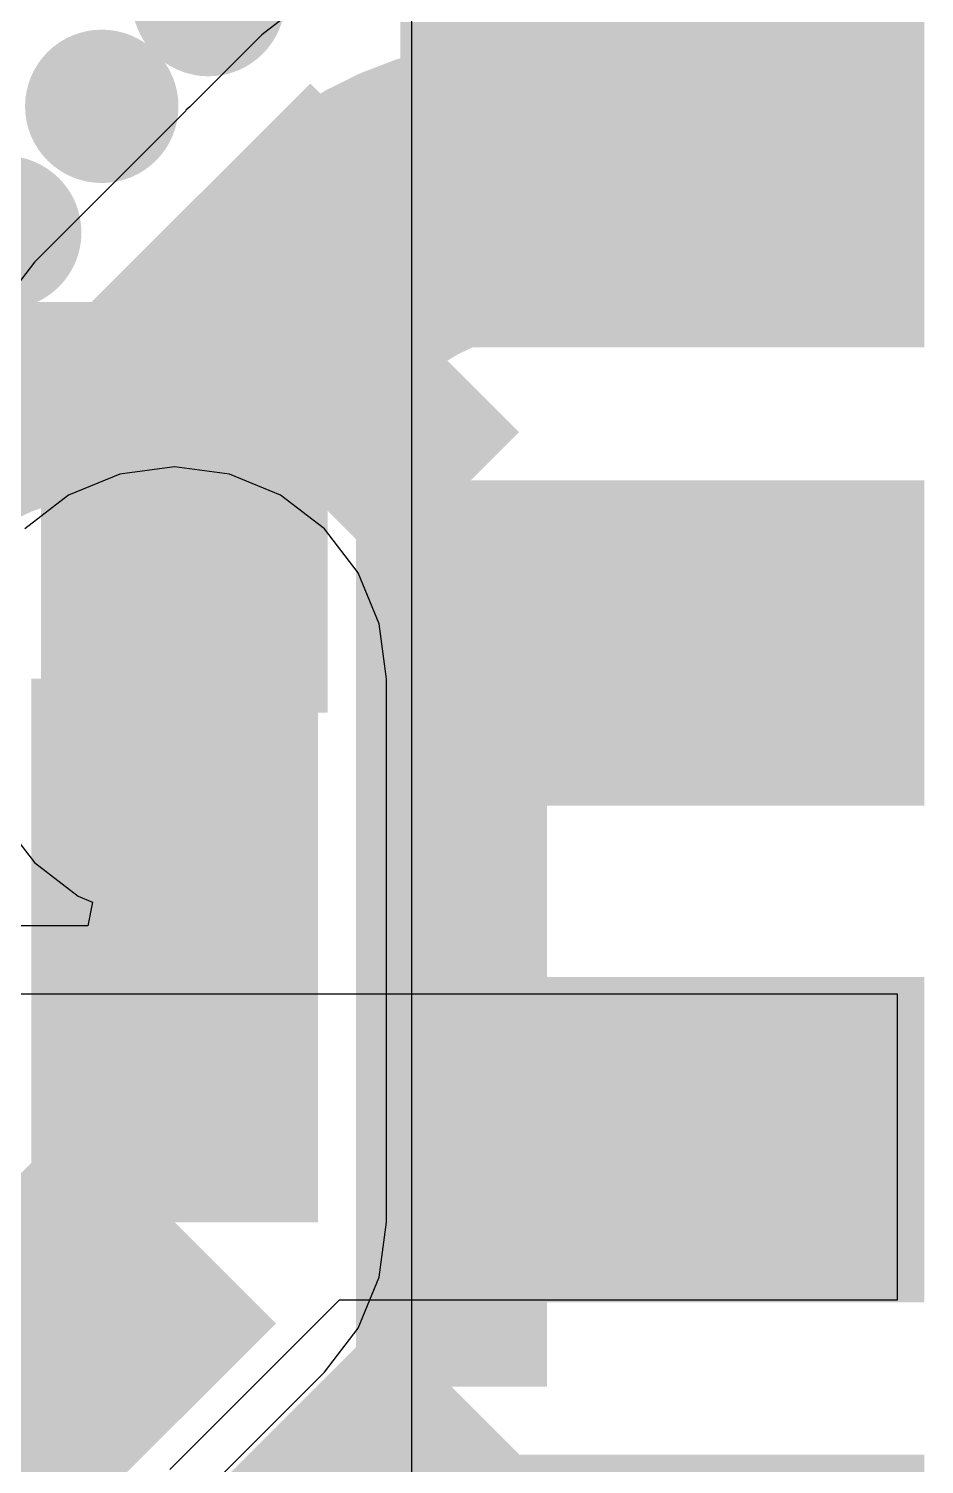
# Model space of a CAD drawing. Extents: x 56.2 to 141.8, y 48 to 96.4.
# Drawn here: x 84.3 to 88.99, y 53.14 to 60.66 of the extents above; entities that cross this region are included whole.
import ezdxf

# ---------------------------------------------------------------- set-up
doc = ezdxf.new("R2010")
doc.units = 0
doc.header["$MEASUREMENT"] = 0
for name, color, linetype in [('BOTTOMLAYER', 5, 'CONTINUOUS'), ('BOTTOMSOLDER', 6, 'CONTINUOUS'), ('MULTILAYER', 9, 'CONTINUOUS'), ('TOPLAYER', 1, 'CONTINUOUS'), ('TOPPASTE', 8, 'CONTINUOUS'), ('TOPSOLDER', 216, 'CONTINUOUS')]:
    doc.layers.add(name, color=color, linetype=linetype)

msp = doc.modelspace()

# ---------------------------------------------------------------- linework, layer by layer
at = {"layer": 'BOTTOMLAYER'}
for p, q in [((85.0646, 58.36109), (84.777443, 58.323284)), ((85.351757, 58.323284), (85.0646, 58.36109)), ((84.777443, 58.323284), (84.509854, 58.212446)), ((85.619346, 58.212446), (85.351757, 58.323284)), ((84.509854, 58.212446), (84.280073, 58.036127)), ((85.849127, 58.036127), (85.619346, 58.212446)), ((86.025446, 57.806346), (85.849127, 58.036127)), ((86.136284, 57.538757), (86.025446, 57.806346)), ((86.17409, 57.2516), (86.136284, 57.538757)), ((86.17409, 54.4068), (86.17409, 57.2516)), ((86.136284, 54.11964), (86.17409, 54.4068)), ((86.025446, 53.852054), (86.136284, 54.11964)), ((85.849127, 53.622273), (86.025446, 53.852054)), ((82.242327, 50.015473), (85.849127, 53.622273))]:
    msp.add_line(p, q, dxfattribs=at)
for points, const_width in [([(85.0924, 60.8076, 1), (85.3924, 60.8076, 1)], 0.299999), ([(84.5336, 60.2488, 1), (84.8336, 60.2488, 1)], 0.299999), ([(84.0256, 59.5884, 1), (84.3256, 59.5884, 1)], 0.299999), ([(84.554502, 58.7248, 1), (85.054501, 58.7248, 1)], 0.499999), ([(84.554502, 58.7248, 1), (85.054501, 58.7248, 1)], 0.499999), ([(84.554502, 58.7248, 1), (85.054501, 58.7248, 1)], 0.499999), ([(84.554502, 58.7248, 1), (85.054501, 58.7248, 1)], 0.499999), ([(84.554502, 58.7248, 1), (85.054501, 58.7248, 1)], 0.499999), ([(84.554502, 58.7248, 1), (85.054501, 58.7248, 1)], 0.499999), ([(84.554502, 58.7248, 1), (85.054501, 58.7248, 1)], 0.499999), ([(84.554502, 58.7248, 1), (85.054501, 58.7248, 1)], 0.499999), ([(84.554502, 58.7248, 1), (85.054501, 58.7248, 1)], 0.499999), ([(84.554502, 58.7248, 1), (85.054501, 58.7248, 1)], 0.499999), ([(84.554502, 58.7248, 1), (85.054501, 58.7248, 1)], 0.499999), ([(84.554502, 58.7248, 1), (85.054501, 58.7248, 1)], 0.499999), ([(84.554502, 58.7248, 1), (85.054501, 58.7248, 1)], 0.499999), ([(84.554502, 58.7248, 1), (85.054501, 58.7248, 1)], 0.499999), ([(84.9146, 57.5564, 1), (85.2146, 57.5564, 1)], 0.299999), ([(84.9146, 57.0484, 1), (85.2146, 57.0484, 1)], 0.299999), ([(84.9146, 56.642, 1), (85.2146, 56.642, 1)], 0.299999)]:
    msp.add_lwpolyline(points, format="xyb", close=True, dxfattribs=dict(at, const_width=const_width))
at = {"layer": 'BOTTOMLAYER', "const_width": 1.000001}
msp.add_lwpolyline([(83.551578, 58.205822, -0.198912), (84.804501, 58.7248)], format="xyb", dxfattribs=at)
msp.add_lwpolyline([(83.551578, 58.205822, -0.198912), (84.804501, 58.7248)], format="xyb", dxfattribs=at)
msp.add_lwpolyline([(83.551578, 58.205822, -0.198912), (84.804501, 58.7248)], format="xyb", dxfattribs=at)
msp.add_lwpolyline([(83.551578, 58.205822, -0.198912), (84.804501, 58.7248)], format="xyb", dxfattribs=at)
msp.add_lwpolyline([(83.551578, 58.205822, -0.198912), (84.804501, 58.7248)], format="xyb", dxfattribs=at)
msp.add_lwpolyline([(83.551578, 58.205822, -0.198912), (84.804501, 58.7248)], format="xyb", dxfattribs=at)
msp.add_lwpolyline([(83.551578, 58.205822, -0.198912), (84.804501, 58.7248)], format="xyb", dxfattribs=at)
msp.add_lwpolyline([(83.551578, 58.205822, -0.198912), (84.804501, 58.7248)], format="xyb", dxfattribs=at)
msp.add_lwpolyline([(83.551578, 58.205822, -0.198912), (84.804501, 58.7248)], format="xyb", dxfattribs=at)
msp.add_lwpolyline([(83.551578, 58.205822, -0.198912), (84.804501, 58.7248)], format="xyb", dxfattribs=at)
msp.add_lwpolyline([(83.551578, 58.205822, -0.198912), (84.804501, 58.7248)], format="xyb", dxfattribs=at)
msp.add_lwpolyline([(83.551578, 58.205822, -0.198912), (84.804501, 58.7248)], format="xyb", dxfattribs=at)
msp.add_lwpolyline([(83.551578, 58.205822, -0.198912), (84.804501, 58.7248)], format="xyb", dxfattribs=at)
msp.add_lwpolyline([(83.551578, 58.205822, -0.198912), (84.804501, 58.7248)], format="xyb", dxfattribs=at)
at = {"layer": 'BOTTOMLAYER'}
for points, const_width in [([(83.566, 58.2422), (84.0486, 58.7248)], 1.000001), ([(84.0486, 58.7248), (85.979, 58.7248)], 1.000001), ([(85.979, 58.7248), (86.5146, 58.1892)], 1.000001), ([(86.5146, 53.5454), (86.5146, 58.1892)], 1.000001), ([(85.0646, 54.4068), (85.0646, 57.2516)], 1.5), ([(81.4578, 50.8), (85.0646, 54.4068)], 1.5), ([(85.523123, 52.553923), (86.5146, 53.5454)], 1.000001)]:
    msp.add_lwpolyline(points, dxfattribs=dict(at, const_width=const_width))
at = {"layer": 'BOTTOMSOLDER', "const_width": 0.401599}
for points in [[(85.0416, 60.8076, 1), (85.4432, 60.8076, 1)], [(84.4828, 60.2488, 1), (84.8844, 60.2488, 1)], [(83.9748, 59.5884, 1), (84.3764, 59.5884, 1)], [(84.8638, 57.5564, 1), (85.2654, 57.5564, 1)], [(84.8638, 57.0484, 1), (85.2654, 57.0484, 1)], [(84.8638, 56.642, 1), (85.2654, 56.642, 1)]]:
    msp.add_lwpolyline(points, format="xyb", close=True, dxfattribs=at)
at = {"layer": 'MULTILAYER', "const_width": 0.299999}
for points in [[(85.0924, 60.8076, 1), (85.3924, 60.8076, 1)], [(84.5336, 60.2488, 1), (84.8336, 60.2488, 1)], [(84.0256, 59.5884, 1), (84.3256, 59.5884, 1)], [(84.9146, 57.5564, 1), (85.2146, 57.5564, 1)], [(84.9146, 57.0484, 1), (85.2146, 57.0484, 1)], [(84.9146, 56.642, 1), (85.2146, 56.642, 1)]]:
    msp.add_lwpolyline(points, format="xyb", close=True, dxfattribs=at)
at = {"layer": 'TOPLAYER'}
for p, q in [((86.3054, 60.94809), (86.3054, 50.6768)), ((85.750654, 60.799447), (85.520873, 60.623127)), ((85.520873, 60.623127), (85.143645, 60.245899)), ((85.124961, 60.227215), (84.960922, 60.063177)), ((85.143645, 60.245899), (85.123119, 60.229054)), ((85.123119, 60.229054), (85.124961, 60.227215)), ((84.960907, 60.063162), (84.330873, 59.433127)), ((84.960917, 60.063177), (84.960904, 60.063164)), ((84.960904, 60.063164), (84.960904, 60.063164)), ((84.960904, 60.063164), (84.960904, 60.063164)), ((84.960904, 60.063164), (84.960904, 60.063164)), ((84.960904, 60.063164), (84.960907, 60.063162)), ((84.960907, 60.063162), (84.960907, 60.063162)), ((84.96092, 60.063177), (84.960917, 60.063179)), ((84.960917, 60.063179), (84.960917, 60.063179)), ((84.960917, 60.063179), (84.960917, 60.063179)), ((84.960917, 60.063179), (84.960917, 60.063177)), ((84.960922, 60.063177), (84.96092, 60.063177)), ((84.330873, 59.433127), (84.154554, 59.203346)), ((84.154554, 56.519054), (84.330873, 56.289273)), ((84.330873, 56.289273), (84.560654, 56.112954)), ((84.560654, 56.112954), (84.63534, 56.082019)), ((84.63534, 56.082019), (84.610565, 55.957457)), ((84.610565, 55.957457), (83.262457, 55.957457)), ((88.8492, 55.6006), (83.0326, 55.6006)), ((88.8492, 54.0004), (88.8492, 55.6006)), ((85.0392, 53.1114), (85.9282, 54.0004)), ((85.9282, 54.0004), (88.8492, 54.0004))]:
    msp.add_line(p, q, dxfattribs=at)
for points, const_width in [([(85.0924, 60.8076, 1), (85.3924, 60.8076, 1)], 0.299999), ([(86.722298, 59.838603, 1), (87.472299, 59.838603, 1)], 0.749999), ([(86.722298, 59.838603, 1), (87.472299, 59.838603, 1)], 0.749999), ([(86.722298, 59.838603, 1), (87.472299, 59.838603, 1)], 0.749999), ([(86.722298, 59.838603, 1), (87.472299, 59.838603, 1)], 0.749999), ([(86.722298, 59.838603, 1), (87.472299, 59.838603, 1)], 0.749999), ([(86.722298, 59.838603, 1), (87.472299, 59.838603, 1)], 0.749999), ([(86.722298, 59.838603, 1), (87.472299, 59.838603, 1)], 0.749999), ([(86.722298, 59.838603, 1), (87.472299, 59.838603, 1)], 0.749999), ([(86.722298, 59.838603, 1), (87.472299, 59.838603, 1)], 0.749999), ([(86.722298, 59.838603, 1), (87.472299, 59.838603, 1)], 0.749999), ([(86.722298, 59.838603, 1), (87.472299, 59.838603, 1)], 0.749999), ([(86.722298, 59.838603, 1), (87.472299, 59.838603, 1)], 0.749999), ([(86.722298, 59.838603, 1), (87.472299, 59.838603, 1)], 0.749999), ([(86.722298, 59.838603, 1), (87.472299, 59.838603, 1)], 0.749999), ([(86.722301, 59.838603, 1), (87.472302, 59.838603, 1)], 0.749999), ([(86.722301, 59.838603, 1), (87.472302, 59.838603, 1)], 0.749999), ([(86.722301, 59.838603, 1), (87.472302, 59.838603, 1)], 0.749999), ([(86.722301, 59.838603, 1), (87.472302, 59.838603, 1)], 0.749999), ([(86.722301, 59.838603, 1), (87.472302, 59.838603, 1)], 0.749999), ([(86.722301, 59.838603, 1), (87.472302, 59.838603, 1)], 0.749999), ([(86.722301, 59.838603, 1), (87.472302, 59.838603, 1)], 0.749999), ([(86.722301, 59.838603, 1), (87.472302, 59.838603, 1)], 0.749999), ([(86.722301, 59.838603, 1), (87.472302, 59.838603, 1)], 0.749999), ([(86.722301, 59.838603, 1), (87.472302, 59.838603, 1)], 0.749999), ([(86.722301, 59.838603, 1), (87.472302, 59.838603, 1)], 0.749999), ([(86.722301, 59.838603, 1), (87.472302, 59.838603, 1)], 0.749999), ([(86.722301, 59.838603, 1), (87.472302, 59.838603, 1)], 0.749999), ([(86.722301, 59.838603, 1), (87.472302, 59.838603, 1)], 0.749999), ([(84.5336, 60.2488, 1), (84.8336, 60.2488, 1)], 0.299999), ([(85.534487, 59.442685, 1), (86.284488, 59.442685, 1)], 0.749999), ([(85.534487, 59.442685, 1), (86.284488, 59.442685, 1)], 0.749999), ([(85.534487, 59.442685, 1), (86.284488, 59.442685, 1)], 0.749999), ([(85.534487, 59.442685, 1), (86.284488, 59.442685, 1)], 0.749999), ([(85.534487, 59.442685, 1), (86.284488, 59.442685, 1)], 0.749999), ([(85.534487, 59.442685, 1), (86.284488, 59.442685, 1)], 0.749999), ([(85.534487, 59.442685, 1), (86.284488, 59.442685, 1)], 0.749999), ([(85.534487, 59.442685, 1), (86.284488, 59.442685, 1)], 0.749999), ([(85.534487, 59.442685, 1), (86.284488, 59.442685, 1)], 0.749999), ([(85.534487, 59.442685, 1), (86.284488, 59.442685, 1)], 0.749999), ([(85.534487, 59.442685, 1), (86.284488, 59.442685, 1)], 0.749999), ([(85.534487, 59.442685, 1), (86.284488, 59.442685, 1)], 0.749999), ([(85.534487, 59.442685, 1), (86.284488, 59.442685, 1)], 0.749999), ([(85.534487, 59.442685, 1), (86.284488, 59.442685, 1)], 0.749999), ([(85.370444, 59.278647, 1), (86.120445, 59.278647, 1)], 0.749999), ([(85.370444, 59.278647, 1), (86.120445, 59.278647, 1)], 0.749999), ([(85.370444, 59.278647, 1), (86.120445, 59.278647, 1)], 0.749999), ([(85.370444, 59.278647, 1), (86.120445, 59.278647, 1)], 0.749999), ([(85.370444, 59.278647, 1), (86.120445, 59.278647, 1)], 0.749999), ([(85.370444, 59.278647, 1), (86.120445, 59.278647, 1)], 0.749999), ([(85.370444, 59.278647, 1), (86.120445, 59.278647, 1)], 0.749999), ([(85.370444, 59.278647, 1), (86.120445, 59.278647, 1)], 0.749999), ([(85.370444, 59.278647, 1), (86.120445, 59.278647, 1)], 0.749999), ([(85.370444, 59.278647, 1), (86.120445, 59.278647, 1)], 0.749999), ([(85.370444, 59.278647, 1), (86.120445, 59.278647, 1)], 0.749999), ([(85.370444, 59.278647, 1), (86.120445, 59.278647, 1)], 0.749999), ([(85.370444, 59.278647, 1), (86.120445, 59.278647, 1)], 0.749999), ([(85.370444, 59.278647, 1), (86.120445, 59.278647, 1)], 0.749999), ([(84.0256, 59.5884, 1), (84.3256, 59.5884, 1)], 0.299999), ([(84.9146, 57.5564, 1), (85.2146, 57.5564, 1)], 0.299999), ([(84.9146, 57.0484, 1), (85.2146, 57.0484, 1)], 0.299999), ([(84.9146, 56.642, 1), (85.2146, 56.642, 1)], 0.299999)]:
    msp.add_lwpolyline(points, format="xyb", close=True, dxfattribs=dict(at, const_width=const_width))
for points, const_width in [([(85.1154, 58.6486), (86.3054, 59.8386)], 1.5), ([(86.3054, 59.8386), (87.6173, 59.8386)], 1.5), ([(85.1154, 57.0738), (85.1154, 58.6486)], 1.5), ([(87.0458, 54.8386), (87.6173, 54.8386)], 1.000001)]:
    msp.add_lwpolyline(points, dxfattribs=dict(at, const_width=const_width))
at = {"layer": 'TOPLAYER', "const_width": 1.5}
for points in [[(85.745444, 59.278647, -0.198912), (87.097298, 59.838603)], [(85.745444, 59.278647, -0.198912), (87.097298, 59.838603)], [(85.745444, 59.278647, -0.198912), (87.097298, 59.838603)], [(85.745444, 59.278647, -0.198912), (87.097298, 59.838603)], [(85.745444, 59.278647, -0.198912), (87.097298, 59.838603)], [(85.745444, 59.278647, -0.198912), (87.097298, 59.838603)], [(85.745444, 59.278647, -0.198912), (87.097298, 59.838603)], [(85.745444, 59.278647, -0.198912), (87.097298, 59.838603)], [(85.745444, 59.278647, -0.198912), (87.097298, 59.838603)], [(85.745444, 59.278647, -0.198912), (87.097298, 59.838603)], [(85.745444, 59.278647, -0.198912), (87.097298, 59.838603)], [(85.745444, 59.278647, -0.198912), (87.097298, 59.838603)], [(85.745444, 59.278647, -0.198912), (87.097298, 59.838603)], [(85.745444, 59.278647, -0.198912), (87.097298, 59.838603)], [(85.909488, 59.442685, -0.236077), (87.097301, 59.838603)], [(85.909488, 59.442685, -0.236077), (87.097301, 59.838603)], [(85.909488, 59.442685, -0.236077), (87.097301, 59.838603)], [(85.909488, 59.442685, -0.236077), (87.097301, 59.838603)], [(85.909488, 59.442685, -0.236077), (87.097301, 59.838603)], [(85.909488, 59.442685, -0.236077), (87.097301, 59.838603)], [(85.909488, 59.442685, -0.236077), (87.097301, 59.838603)], [(85.909488, 59.442685, -0.236077), (87.097301, 59.838603)], [(85.909488, 59.442685, -0.236077), (87.097301, 59.838603)], [(85.909488, 59.442685, -0.236077), (87.097301, 59.838603)], [(85.909488, 59.442685, -0.236077), (87.097301, 59.838603)], [(85.909488, 59.442685, -0.236077), (87.097301, 59.838603)], [(85.909488, 59.442685, -0.236077), (87.097301, 59.838603)], [(85.909488, 59.442685, -0.236077), (87.097301, 59.838603)]]:
    msp.add_lwpolyline(points, format="xyb", dxfattribs=at)
at = {"layer": 'TOPLAYER'}
for points in [[(88.8873, 59.088602), (88.8873, 60.588599), (86.3473, 59.088602), (86.3473, 60.588599)], [(88.8873, 56.688601), (88.8873, 58.188598), (86.3473, 56.688601), (86.3473, 58.188598)], [(88.8873, 54.088601), (88.8873, 55.588598), (86.3473, 54.088601), (86.3473, 55.588598)], [(84.487799, 53.162403), (84.487799, 54.092404), (83.507801, 53.162403), (83.507801, 54.092404)]]:
    msp.add_solid(points, dxfattribs=at)
at = {"layer": 'TOPPASTE'}
for points in [[(88.8873, 59.088602), (88.8873, 60.588599), (86.3473, 59.088602), (86.3473, 60.588599)], [(88.8873, 56.688601), (88.8873, 58.188598), (86.3473, 56.688601), (86.3473, 58.188598)], [(88.8873, 54.088601), (88.8873, 55.588598), (86.3473, 54.088601), (86.3473, 55.588598)], [(84.487799, 53.162403), (84.487799, 54.092404), (83.507801, 53.162403), (83.507801, 54.092404)]]:
    msp.add_solid(points, dxfattribs=at)
at = {"layer": 'TOPSOLDER', "const_width": 0.401599}
for points in [[(85.0416, 60.8076, 1), (85.4432, 60.8076, 1)], [(84.4828, 60.2488, 1), (84.8844, 60.2488, 1)], [(83.9748, 59.5884, 1), (84.3764, 59.5884, 1)], [(84.8638, 57.5564, 1), (85.2654, 57.5564, 1)], [(84.8638, 57.0484, 1), (85.2654, 57.0484, 1)], [(84.8638, 56.642, 1), (85.2654, 56.642, 1)]]:
    msp.add_lwpolyline(points, format="xyb", close=True, dxfattribs=at)
at = {"layer": 'TOPSOLDER'}
for points in [[(88.9889, 58.987002), (88.9889, 60.690199), (86.2457, 58.987002), (86.2457, 60.690199)], [(88.9889, 56.587001), (88.9889, 58.290198), (86.2457, 56.587001), (86.2457, 58.290198)], [(88.9889, 53.987001), (88.9889, 55.690198), (86.2457, 53.987001), (86.2457, 55.690198)], [(84.589399, 53.060803), (84.589399, 54.194004), (83.406201, 53.060803), (83.406201, 54.194004)], [(88.9889, 51.487001), (88.9889, 53.190198), (86.2457, 51.487001), (86.2457, 53.190198)]]:
    msp.add_solid(points, dxfattribs=at)

doc.saveas('drawing.dxf')
